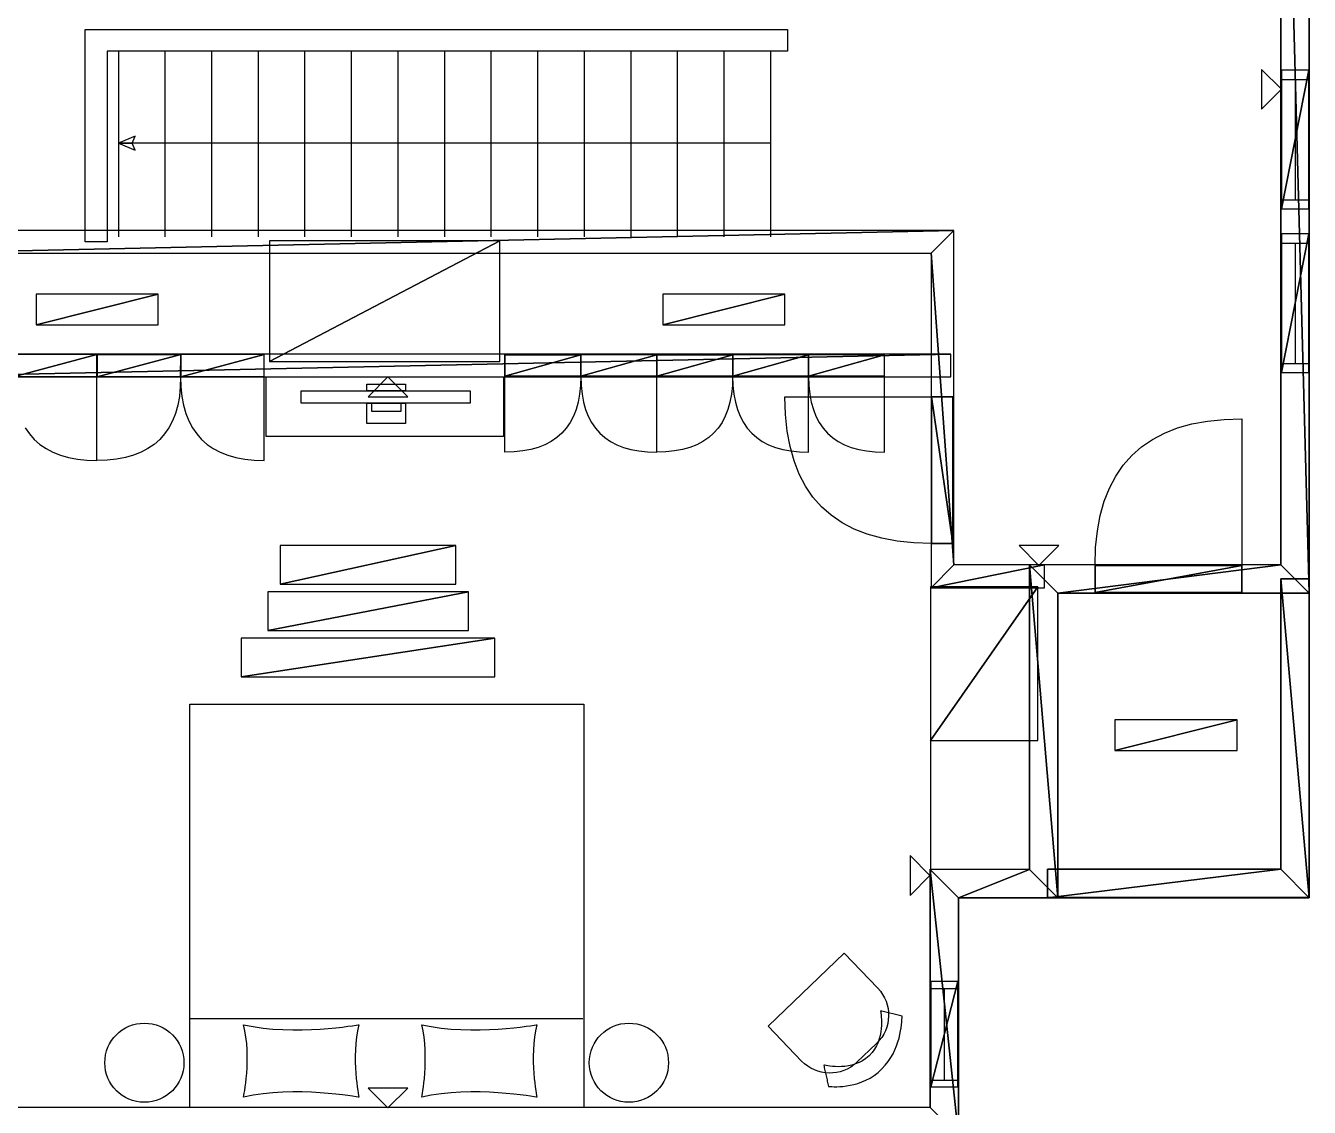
# Model space of a CAD drawing. Header units: millimetres. Extents: x 245 to 2830, y 44 to 1976.
# Drawn here: x 1936 to 2629, y 559 to 1143 of the extents above; entities that cross this region are included whole.
import ezdxf

# ---------------------------------------------------------------- set-up
doc = ezdxf.new("R2010")
doc.units = ezdxf.units.MM
doc.layers.add('FloorPlan-page-1', color=7, linetype='Continuous')

msp = doc.modelspace()

# ---------------------------------------------------------------- linework, layer by layer
at = {"layer": 'FloorPlan-page-1', "color": 7, "true_color": 0x000000}
for p, q in [((2628.55, 1420.24), (2628.55, 836.57)), ((2613.2, 851.89), (2613.2, 1404.92)), ((1968.19, 1026.12), (1968.19, 1140.79)), ((1968.19, 1140.79), (2347, 1140.79)), ((2347, 1140.79), (2347, 1129.03)), ((2347, 1129.03), (1979.93, 1129.03)), ((1979.93, 1129.03), (1979.93, 1026.12)), ((1986.01, 1129.03), (1986.01, 1028.76)), ((2011.14, 1129.03), (2011.14, 1028.76)), ((2036.26, 1129.03), (2036.26, 1028.76)), ((2061.39, 1129.03), (2061.39, 1028.76)), ((2086.52, 1129.03), (2086.52, 1028.76)), ((2111.65, 1129.03), (2111.65, 1028.76)), ((2136.77, 1129.03), (2136.77, 1028.76)), ((2161.9, 1129.03), (2161.9, 1028.76)), ((2187.03, 1129.03), (2187.03, 1028.76)), ((2212.16, 1129.03), (2212.16, 1028.76)), ((2237.28, 1129.03), (2237.28, 1028.76)), ((2262.41, 1129.03), (2262.41, 1028.76)), ((2287.54, 1129.03), (2287.54, 1028.76)), ((2312.67, 1129.03), (2312.67, 1028.76)), ((2337.8, 1129.03), (2337.8, 1028.76)), ((2628.2, 1118.82), (2613.51, 1118.82)), ((2613.51, 1118.82), (2613.51, 1043.97)), ((2628.2, 1118.82), (2613.51, 1118.82)), ((2613.51, 1118.82), (2613.51, 1043.97)), ((2628.2, 1043.97), (2628.2, 1118.82)), ((2628.2, 1043.97), (2628.2, 1118.82)), ((2613.51, 1113.84), (2628.24, 1113.84)), ((2620.85, 1113.84), (2620.85, 1048.79)), ((2613.51, 1048.79), (2628.24, 1048.79)), ((2613.51, 1043.97), (2628.2, 1043.97)), ((2613.51, 1043.97), (2628.2, 1043.97)), ((1979.93, 1026.12), (1968.19, 1026.12)), ((1979.93, 1026.12), (1979.93, 1026.12)), ((2628.2, 1030.42), (2613.51, 1030.42)), ((2613.51, 1030.42), (2613.51, 955.59)), ((2628.2, 1030.42), (2613.51, 1030.42)), ((2613.51, 1030.42), (2613.51, 955.59)), ((2613.51, 1025.43), (2628.24, 1025.43)), ((2620.85, 1025.43), (2620.85, 960.39)), ((2628.2, 955.59), (2628.2, 1030.42)), ((2628.2, 955.59), (2628.2, 1030.42)), ((1974.48, 965.24), (1929.35, 965.24)), ((1974.48, 953.3), (1974.48, 965.24)), ((1974.48, 965.24), (1974.48, 965.24)), ((1974.48, 965.24), (2019.61, 965.24)), ((1974.48, 953.3), (1974.48, 965.24)), ((1974.48, 965.24), (1974.48, 965.24)), ((2019.61, 965.24), (2019.61, 953.3)), ((2064.74, 965.24), (2019.61, 965.24)), ((2019.61, 965.24), (2019.61, 953.3)), ((2064.74, 953.3), (2064.74, 965.24)), ((2064.74, 965.24), (2064.74, 965.24)), ((2194.59, 965.21), (2235.54, 965.21)), ((2194.59, 953.56), (2194.59, 965.21)), ((2194.59, 965.21), (2194.59, 965.21)), ((2235.54, 965.21), (2235.54, 953.56)), ((2276.49, 965.21), (2235.54, 965.21)), ((2235.54, 965.21), (2235.54, 953.56)), ((2276.49, 965.21), (2317.43, 965.21)), ((2276.49, 953.56), (2276.49, 965.21)), ((2276.49, 965.21), (2276.49, 965.21)), ((2276.49, 953.56), (2276.49, 965.21)), ((2276.49, 965.21), (2276.49, 965.21)), ((2317.43, 965.21), (2317.43, 953.56)), ((2358.38, 965.21), (2317.43, 965.21)), ((2317.43, 965.21), (2317.43, 953.56)), ((2358.38, 953.56), (2358.38, 965.21)), ((2358.38, 965.21), (2358.38, 965.21)), ((2399.32, 965.21), (2358.38, 965.21)), ((2358.38, 965.21), (2358.38, 953.56)), ((2399.32, 953.56), (2399.32, 965.21)), ((2399.32, 965.21), (2399.32, 965.21)), ((2613.51, 960.39), (2628.24, 960.39)), ((1929.35, 953.3), (1974.48, 953.3)), ((1974.48, 953.3), (1929.35, 953.3)), ((1974.48, 908.18), (1974.48, 953.3)), ((2019.61, 953.3), (1974.48, 953.3)), ((1974.48, 908.18), (1974.48, 953.3)), ((1974.48, 953.3), (2019.61, 953.3)), ((2019.61, 953.3), (2019.43, 947.84)), ((2019.61, 953.3), (2019.61, 953.3)), ((2019.61, 953.3), (2064.74, 953.3)), ((2019.61, 953.3), (2019.79, 947.84)), ((2064.74, 953.3), (2019.61, 953.3)), ((2019.61, 953.3), (2019.61, 953.3)), ((2064.74, 908.18), (2064.74, 953.3)), ((2065.7, 921.02), (2065.7, 953.25)), ((2065.7, 953.25), (2193.81, 953.25)), ((2120.11, 945.72), (2120.11, 949.32)), ((2120.11, 949.32), (2140.92, 949.32)), ((2140.92, 949.32), (2140.92, 945.72)), ((2193.81, 953.25), (2193.81, 921.02)), ((2194.56, 912.64), (2194.59, 953.56)), ((2235.54, 953.56), (2194.59, 953.56)), ((2194.59, 953.56), (2235.54, 953.56)), ((2235.54, 953.56), (2235.36, 948.6)), ((2235.54, 953.56), (2235.54, 953.56)), ((2235.54, 953.56), (2276.49, 953.56)), ((2235.54, 953.56), (2235.68, 948.6)), ((2276.49, 953.56), (2235.54, 953.56)), ((2235.54, 953.56), (2235.54, 953.56)), ((2317.43, 953.56), (2276.49, 953.56)), ((2276.49, 912.64), (2276.49, 953.56)), ((2276.49, 953.56), (2317.43, 953.56)), ((2276.49, 912.64), (2276.49, 953.56)), ((2317.43, 953.56), (2317.29, 948.6)), ((2317.43, 953.56), (2317.43, 953.56)), ((2317.43, 953.56), (2358.38, 953.56)), ((2317.43, 953.56), (2317.61, 948.6)), ((2358.38, 953.56), (2317.43, 953.56)), ((2317.43, 953.56), (2317.43, 953.56)), ((2358.38, 912.64), (2358.38, 953.56)), ((2358.38, 953.56), (2399.32, 953.56)), ((2358.38, 953.56), (2358.56, 948.6)), ((2399.32, 953.56), (2358.38, 953.56)), ((2358.38, 953.56), (2358.38, 953.56)), ((2399.32, 912.64), (2399.32, 953.56)), ((2613.51, 955.59), (2628.2, 955.59)), ((2613.51, 955.59), (2628.2, 955.59)), ((2018.92, 942.72), (2018.04, 937.95)), ((2019.43, 947.84), (2018.92, 942.72)), ((2019.79, 947.84), (2020.34, 942.72)), ((2020.34, 942.72), (2021.21, 937.95)), ((2084.61, 939.05), (2084.61, 945.72)), ((2084.61, 945.72), (2175.88, 945.72)), ((2140.92, 945.72), (2120.11, 945.72)), ((2175.88, 945.72), (2175.88, 939.05)), ((2234.88, 943.96), (2234.08, 939.64)), ((2235.36, 948.6), (2234.88, 943.96)), ((2235.68, 948.6), (2236.16, 943.96)), ((2236.16, 943.96), (2236.96, 939.64)), ((2316.78, 943.96), (2315.98, 939.64)), ((2317.29, 948.6), (2316.78, 943.96)), ((2317.61, 948.6), (2318.09, 943.96)), ((2318.09, 943.96), (2318.89, 939.64)), ((2345.94, 932.92), (2345.61, 942.51)), ((2345.61, 942.51), (2424.74, 942.49)), ((2358.56, 948.6), (2359.03, 943.96)), ((2359.03, 943.96), (2359.83, 939.64)), ((2424.71, 863.36), (2424.74, 942.49)), ((2424.74, 942.49), (2424.71, 863.36)), ((2424.74, 942.49), (2436.16, 942.49)), ((2436.16, 942.49), (2436.16, 863.36)), ((2436.16, 942.49), (2436.16, 942.49)), ((2018.04, 937.95), (2016.81, 933.55)), ((2021.21, 937.95), (2022.44, 933.55)), ((2175.88, 939.05), (2084.61, 939.05)), ((2120.11, 928.06), (2120.11, 939.05)), ((2120.11, 939.05), (2140.92, 939.05)), ((2122.7, 934.54), (2122.7, 939.05)), ((2122.7, 939.05), (2138.41, 939.05)), ((2138.41, 939.05), (2138.41, 934.54)), ((2140.92, 939.05), (2140.92, 928.06)), ((2232.96, 935.66), (2231.54, 931.97)), ((2234.08, 939.64), (2232.96, 935.66)), ((2236.96, 939.64), (2238.08, 935.66)), ((2238.08, 935.66), (2239.54, 931.97)), ((2314.89, 935.66), (2313.43, 931.97)), ((2315.98, 939.64), (2314.89, 935.66)), ((2318.89, 939.64), (2320.01, 935.66)), ((2320.01, 935.66), (2321.43, 931.97)), ((2359.83, 939.64), (2360.96, 935.66)), ((2360.96, 935.66), (2362.38, 931.97)), ((2015.21, 929.49), (2013.28, 925.8)), ((2016.81, 933.55), (2015.21, 929.49)), ((2022.44, 933.55), (2024.04, 929.49)), ((2024.04, 929.49), (2025.97, 925.8)), ((2140.92, 928.06), (2120.11, 928.06)), ((2138.41, 934.54), (2122.7, 934.54)), ((2229.76, 928.62), (2227.68, 925.59)), ((2231.54, 931.97), (2229.76, 928.62)), ((2239.54, 931.97), (2241.28, 928.62)), ((2241.28, 928.62), (2243.36, 925.59)), ((2311.69, 928.62), (2309.58, 925.59)), ((2313.43, 931.97), (2311.69, 928.62)), ((2321.43, 931.97), (2323.21, 928.62)), ((2323.21, 928.62), (2325.29, 925.59)), ((2346.85, 923.95), (2345.94, 932.92)), ((2362.38, 931.97), (2364.16, 928.62)), ((2364.16, 928.62), (2366.23, 925.59)), ((2565.22, 927.85), (2573.54, 929.38)), ((2573.54, 929.38), (2582.53, 930.31)), ((2582.53, 930.31), (2592.09, 930.62)), ((2592.09, 930.62), (2592.09, 851.5)), ((1935.72, 925.8), (1938.01, 922.45)), ((1938.01, 922.45), (1940.66, 919.44)), ((2010.99, 922.45), (2008.34, 919.44)), ((2013.28, 925.8), (2010.99, 922.45)), ((2025.97, 925.8), (2028.26, 922.45)), ((2028.26, 922.45), (2030.92, 919.44)), ((2225.28, 922.87), (2222.56, 920.47)), ((2227.68, 925.59), (2225.28, 922.87)), ((2243.36, 925.59), (2245.76, 922.87)), ((2245.76, 922.87), (2248.48, 920.47)), ((2307.18, 922.87), (2304.49, 920.47)), ((2309.58, 925.59), (2307.18, 922.87)), ((2325.29, 925.59), (2327.69, 922.87)), ((2327.69, 922.87), (2330.41, 920.47)), ((2348.38, 915.62), (2346.85, 923.95)), ((2366.23, 925.59), (2368.63, 922.87)), ((2368.63, 922.87), (2371.36, 920.47)), ((2543.87, 919.5), (2550.38, 922.9)), ((2550.38, 922.9), (2557.47, 925.69)), ((2557.47, 925.69), (2565.22, 927.85)), ((1940.66, 919.44), (1943.64, 916.81)), ((1943.64, 916.81), (1946.99, 914.51)), ((1946.99, 914.51), (1950.7, 912.59)), ((2001.97, 914.51), (1998.3, 912.59)), ((2005.32, 916.81), (2001.97, 914.51)), ((2008.34, 919.44), (2005.32, 916.81)), ((2030.92, 919.44), (2033.9, 916.81)), ((2033.9, 916.81), (2037.24, 914.51)), ((2037.24, 914.51), (2040.95, 912.59)), ((2193.81, 921.02), (2065.7, 921.02)), ((2212.48, 915.17), (2208.48, 914.06)), ((2216.16, 916.62), (2212.48, 915.17)), ((2219.54, 918.39), (2216.16, 916.62)), ((2222.56, 920.47), (2219.54, 918.39)), ((2248.48, 920.47), (2251.54, 918.39)), ((2251.54, 918.39), (2254.88, 916.62)), ((2254.88, 916.62), (2258.56, 915.17)), ((2258.56, 915.17), (2262.56, 914.06)), ((2294.41, 915.17), (2290.41, 914.06)), ((2298.09, 916.62), (2294.41, 915.17)), ((2301.43, 918.39), (2298.09, 916.62)), ((2304.49, 920.47), (2301.43, 918.39)), ((2330.41, 920.47), (2333.43, 918.39)), ((2333.43, 918.39), (2336.81, 916.62)), ((2336.81, 916.62), (2340.49, 915.17)), ((2340.49, 915.17), (2344.49, 914.06)), ((2350.56, 907.89), (2348.38, 915.62)), ((2371.36, 920.47), (2374.38, 918.39)), ((2374.38, 918.39), (2377.76, 916.62)), ((2377.76, 916.62), (2381.43, 915.17)), ((2381.43, 915.17), (2385.43, 914.06)), ((2532.74, 910.85), (2538.02, 915.49)), ((2538.02, 915.49), (2543.87, 919.5)), ((1950.7, 912.59), (1954.77, 911.01)), ((1954.77, 911.01), (1959.17, 909.77)), ((1959.17, 909.77), (1963.93, 908.9)), ((1963.93, 908.9), (1969.03, 908.37)), ((1969.03, 908.37), (1974.48, 908.18)), ((1979.93, 908.37), (1974.48, 908.18)), ((1985.06, 908.9), (1979.93, 908.37)), ((1989.83, 909.77), (1985.06, 908.9)), ((1994.23, 911.01), (1989.83, 909.77)), ((1998.3, 912.59), (1994.23, 911.01)), ((2040.95, 912.59), (2045.03, 911.01)), ((2045.03, 911.01), (2049.43, 909.77)), ((2049.43, 909.77), (2054.19, 908.9)), ((2054.19, 908.9), (2059.28, 908.37)), ((2059.28, 908.37), (2064.74, 908.18)), ((2199.54, 912.8), (2194.56, 912.64)), ((2204.16, 913.27), (2199.54, 912.8)), ((2208.48, 914.06), (2204.16, 913.27)), ((2262.56, 914.06), (2266.89, 913.27)), ((2266.89, 913.27), (2271.54, 912.8)), ((2271.54, 912.8), (2276.49, 912.64)), ((2281.43, 912.8), (2276.49, 912.64)), ((2286.09, 913.27), (2281.43, 912.8)), ((2290.41, 914.06), (2286.09, 913.27)), ((2344.49, 914.06), (2348.78, 913.27)), ((2348.78, 913.27), (2353.43, 912.8)), ((2353.32, 900.78), (2350.56, 907.89)), ((2353.43, 912.8), (2358.38, 912.64)), ((2385.43, 914.06), (2389.72, 913.27)), ((2389.72, 913.27), (2394.38, 912.8)), ((2394.38, 912.8), (2399.32, 912.64)), ((2528.13, 905.6), (2532.74, 910.85)), ((2356.74, 894.29), (2353.32, 900.78)), ((2524.09, 899.72), (2528.13, 905.6)), ((2360.74, 888.41), (2356.74, 894.29)), ((2520.71, 893.23), (2524.09, 899.72)), ((2365.4, 883.16), (2360.74, 888.41)), ((2517.91, 886.14), (2520.71, 893.23)), ((2370.63, 878.52), (2365.4, 883.16)), ((2515.76, 878.42), (2517.91, 886.14)), ((2376.52, 874.51), (2370.63, 878.52)), ((2383, 871.11), (2376.52, 874.51)), ((2514.2, 870.06), (2515.76, 878.42)), ((2390.09, 868.32), (2383, 871.11)), ((2397.83, 866.16), (2390.09, 868.32)), ((2406.16, 864.6), (2397.83, 866.16)), ((2513.25, 861.09), (2514.2, 870.06)), ((2415.14, 863.68), (2406.16, 864.6)), ((2424.71, 863.36), (2415.14, 863.68)), ((2436.16, 863.36), (2424.71, 863.36)), ((2424.71, 863.36), (2424.71, 863.36)), ((2512.96, 851.52), (2513.25, 861.09)), ((2477.6, 687.47), (2477.6, 851.89)), ((2477.6, 851.89), (2613.2, 851.89)), ((2512.96, 836.92), (2512.96, 851.52)), ((2512.96, 851.52), (2592.09, 851.5)), ((2592.09, 851.5), (2512.96, 851.52)), ((2512.96, 851.52), (2512.96, 851.52)), ((2592.09, 851.5), (2592.05, 836.89)), ((2613.2, 687.49), (2613.2, 844.22)), ((2613.2, 844.22), (2628.55, 844.22)), ((2628.55, 844.22), (2628.55, 672.16)), ((2628.55, 836.57), (2492.91, 836.57)), ((2492.91, 836.57), (2492.91, 672.14)), ((2592.05, 836.89), (2512.96, 836.92)), ((2592.05, 836.89), (2592.05, 836.89)), ((2024.55, 776.62), (2237.1, 776.62)), ((2024.55, 558.65), (2024.55, 776.62)), ((2237.1, 776.62), (2237.1, 558.65)), ((2424.34, 686.66), (2424.34, 765.57)), ((2423.95, 559.01), (2423.95, 687.47)), ((2423.95, 687.47), (2477.6, 687.47)), ((2487.31, 672.16), (2487.31, 687.49)), ((2487.31, 687.49), (2613.2, 687.49)), ((2492.91, 672.14), (2439.26, 672.14)), ((2439.26, 672.14), (2439.26, 543.69)), ((2628.55, 672.16), (2487.31, 672.16)), ((2628.55, 672.16), (2628.55, 672.16)), ((2336.52, 602.87), (2377.58, 642.18)), ((2377.58, 642.18), (2395.69, 623.3)), ((2395.69, 623.3), (2397.11, 621.66)), ((2438.96, 626.83), (2424.27, 626.83)), ((2424.27, 626.83), (2424.27, 570.01)), ((2438.96, 626.83), (2424.27, 626.83)), ((2424.27, 626.83), (2424.27, 570.01)), ((2438.96, 570.01), (2438.96, 626.83)), ((2438.96, 570.01), (2438.96, 626.83)), ((2397.11, 621.66), (2398.34, 619.92)), ((2398.34, 619.92), (2399.36, 618.1)), ((2399.36, 618.1), (2400.2, 616.21)), ((2424.27, 623.06), (2438.96, 623.06)), ((2431.62, 623.06), (2431.62, 573.68)), ((2408.81, 608.22), (2397.21, 611.06)), ((2397.21, 611.06), (2397.29, 610.56)), ((2397.29, 610.56), (2397.4, 609.83)), ((2397.4, 609.83), (2397.51, 608.85)), ((2400.2, 616.21), (2400.81, 614.26)), ((2400.81, 614.26), (2401.25, 612.28)), ((2401.25, 612.28), (2401.51, 610.27)), ((2401.51, 610.27), (2401.54, 608.24)), ((1989.86, 601.84), (1991.72, 602.73)), ((1991.72, 602.73), (1993.68, 603.45)), ((1993.68, 603.45), (1995.72, 603.97)), ((1995.72, 603.97), (1997.86, 604.29)), ((1997.86, 604.29), (2000.04, 604.42)), ((2000.04, 604.42), (2002.23, 604.29)), ((2002.23, 604.29), (2004.34, 603.97)), ((2004.34, 603.97), (2006.37, 603.45)), ((2006.37, 603.45), (2008.34, 602.73)), ((2008.34, 602.73), (2010.23, 601.84)), ((2236.63, 606.74), (2024.55, 606.74)), ((2054.3, 600.2), (2053.57, 603.58)), ((2053.57, 603.58), (2058.77, 602.55)), ((2058.77, 602.55), (2064.08, 601.78)), ((2106.85, 602.31), (2109.9, 602.71)), ((2109.9, 602.71), (2112.37, 603.05)), ((2112.37, 603.05), (2114.23, 603.34)), ((2114.23, 603.34), (2115.39, 603.52)), ((2115.79, 603.58), (2115.03, 600.2)), ((2115.39, 603.52), (2115.79, 603.58)), ((2115.79, 603.58), (2115.79, 603.58)), ((2150.37, 600.2), (2149.65, 603.58)), ((2149.65, 603.58), (2154.81, 602.55)), ((2154.81, 602.55), (2160.12, 601.78)), ((2202.88, 602.31), (2205.94, 602.71)), ((2205.94, 602.71), (2208.45, 603.05)), ((2208.45, 603.05), (2210.3, 603.34)), ((2210.3, 603.34), (2211.43, 603.52)), ((2211.83, 603.58), (2211.1, 600.2)), ((2211.43, 603.52), (2211.83, 603.58)), ((2211.83, 603.58), (2211.83, 603.58)), ((2251.28, 601.84), (2253.14, 602.73)), ((2253.14, 602.73), (2255.1, 603.45)), ((2255.1, 603.45), (2257.14, 603.97)), ((2257.14, 603.97), (2259.25, 604.29)), ((2259.25, 604.29), (2261.47, 604.42)), ((2261.47, 604.42), (2263.65, 604.29)), ((2263.65, 604.29), (2265.76, 603.97)), ((2265.76, 603.97), (2267.79, 603.45)), ((2267.79, 603.45), (2269.76, 602.73)), ((2269.76, 602.73), (2271.61, 601.84)), ((2354.63, 583.96), (2336.52, 602.87)), ((2397.51, 608.85), (2397.61, 607.69)), ((2397.61, 607.69), (2397.72, 606.35)), ((2397.72, 603.21), (2397.61, 601.47)), ((2397.72, 606.35), (2397.76, 604.84)), ((2397.76, 604.84), (2397.72, 603.21)), ((2401.07, 604.21), (2400.56, 602.26)), ((2401.4, 606.21), (2401.07, 604.21)), ((2401.54, 608.24), (2401.4, 606.21)), ((2408.31, 601.97), (2408.52, 603.58)), ((2408.52, 603.58), (2408.67, 605.05)), ((2408.67, 605.05), (2408.74, 606.32)), ((2408.74, 606.32), (2408.81, 607.37)), ((2408.81, 607.37), (2408.81, 608.22)), ((1982.33, 594.98), (1983.57, 596.64)), ((1983.57, 596.64), (1984.95, 598.15)), ((1984.95, 598.15), (1986.44, 599.54)), ((1986.44, 599.54), (1988.08, 600.76)), ((1988.08, 600.76), (1989.86, 601.84)), ((2010.23, 601.84), (2011.97, 600.76)), ((2011.97, 600.76), (2013.61, 599.54)), ((2013.61, 599.54), (2015.14, 598.15)), ((2015.14, 598.15), (2016.52, 596.64)), ((2016.52, 596.64), (2017.75, 594.98)), ((2054.85, 596.77), (2054.3, 600.2)), ((2055.25, 593.35), (2054.85, 596.77)), ((2064.08, 601.78), (2069.43, 601.26)), ((2069.43, 601.26), (2074.77, 600.94)), ((2074.77, 600.94), (2080.08, 600.81)), ((2080.08, 600.81), (2085.21, 600.81)), ((2085.21, 600.81), (2090.19, 600.97)), ((2090.19, 600.97), (2094.88, 601.23)), ((2094.88, 601.23), (2099.28, 601.55)), ((2099.28, 601.55), (2103.28, 601.92)), ((2103.28, 601.92), (2106.85, 602.31)), ((2114.48, 596.77), (2114.12, 593.35)), ((2115.03, 600.2), (2114.48, 596.77)), ((2150.92, 596.77), (2150.37, 600.2)), ((2151.32, 593.35), (2150.92, 596.77)), ((2160.12, 601.78), (2165.5, 601.26)), ((2165.5, 601.26), (2170.85, 600.94)), ((2170.85, 600.94), (2176.12, 600.81)), ((2176.12, 600.81), (2181.28, 600.81)), ((2181.28, 600.81), (2186.27, 600.97)), ((2186.27, 600.97), (2190.96, 601.23)), ((2190.96, 601.23), (2195.32, 601.55)), ((2195.32, 601.55), (2199.36, 601.92)), ((2199.36, 601.92), (2202.88, 602.31)), ((2210.56, 596.77), (2210.19, 593.35)), ((2211.1, 600.2), (2210.56, 596.77)), ((2243.76, 594.98), (2244.96, 596.64)), ((2244.96, 596.64), (2246.34, 598.15)), ((2246.34, 598.15), (2247.87, 599.54)), ((2247.87, 599.54), (2249.5, 600.76)), ((2249.5, 600.76), (2251.28, 601.84)), ((2271.61, 601.84), (2273.39, 600.76)), ((2273.39, 600.76), (2275.03, 599.54)), ((2275.03, 599.54), (2276.56, 598.15)), ((2276.56, 598.15), (2277.94, 596.64)), ((2277.94, 596.64), (2279.14, 594.98)), ((2396.52, 595.9), (2395.87, 594.01)), ((2397.03, 597.8), (2396.52, 595.9)), ((2397.83, 596.72), (2396.52, 595.03)), ((2397.4, 599.67), (2397.03, 597.8)), ((2397.61, 601.47), (2397.4, 599.67)), ((2398.92, 598.49), (2397.83, 596.72)), ((2399.83, 600.33), (2398.92, 598.49)), ((2400.56, 602.26), (2399.83, 600.33)), ((2406.56, 594.32), (2407.18, 596.38)), ((2407.18, 596.38), (2407.65, 598.33)), ((2407.65, 598.33), (2408.01, 600.23)), ((2408.01, 600.23), (2408.31, 601.97)), ((1979.1, 587.36), (1979.64, 589.39)), ((1979.64, 589.39), (1980.37, 591.37)), ((1980.37, 591.37), (1981.24, 593.24)), ((1981.24, 593.24), (1982.33, 594.98)), ((2017.75, 594.98), (2018.81, 593.24)), ((2018.81, 593.24), (2019.72, 591.37)), ((2019.72, 591.37), (2020.44, 589.39)), ((2020.44, 589.39), (2020.95, 587.36)), ((2055.46, 589.95), (2055.25, 593.35)), ((2055.57, 586.6), (2055.46, 589.95)), ((2113.9, 589.95), (2113.79, 586.6)), ((2114.12, 593.35), (2113.9, 589.95)), ((2151.54, 589.95), (2151.32, 593.35)), ((2151.61, 586.6), (2151.54, 589.95)), ((2209.94, 589.95), (2209.87, 586.6)), ((2210.19, 593.35), (2209.94, 589.95)), ((2240.52, 587.36), (2241.07, 589.39)), ((2241.07, 589.39), (2241.76, 591.37)), ((2241.76, 591.37), (2242.67, 593.24)), ((2242.67, 593.24), (2243.76, 594.98)), ((2279.14, 594.98), (2280.23, 593.24)), ((2280.23, 593.24), (2281.14, 591.37)), ((2281.14, 591.37), (2281.83, 589.39)), ((2281.83, 589.39), (2282.38, 587.36)), ((2395.07, 593.45), (2384.49, 583.33)), ((2393.94, 590.31), (2392.63, 588.55)), ((2395, 592.13), (2393.94, 590.31)), ((2395.87, 594.01), (2395, 592.13)), ((2396.52, 595.03), (2395.07, 593.45)), ((2403.94, 587.94), (2404.96, 590.08)), ((2404.96, 590.08), (2405.83, 592.21)), ((2405.83, 592.21), (2406.56, 594.32)), ((1978.7, 583.06), (1978.81, 585.23)), ((1978.81, 580.88), (1978.7, 583.06)), ((1978.81, 585.23), (1979.1, 587.36)), ((2020.95, 587.36), (2021.28, 585.23)), ((2021.28, 585.23), (2021.39, 583.06)), ((2021.39, 583.06), (2021.28, 580.88)), ((2021.39, 583.06), (2021.39, 583.06)), ((2055.43, 580.27), (2055.54, 583.38)), ((2055.54, 583.38), (2055.57, 586.6)), ((2113.79, 586.6), (2113.83, 583.38)), ((2113.83, 583.38), (2113.9, 580.27)), ((2151.5, 580.27), (2151.61, 583.38)), ((2151.61, 583.38), (2151.61, 586.6)), ((2209.87, 586.6), (2209.87, 583.38)), ((2209.87, 583.38), (2209.98, 580.27)), ((2240.08, 583.06), (2240.19, 585.23)), ((2240.19, 580.88), (2240.08, 583.06)), ((2240.19, 585.23), (2240.52, 587.36)), ((2282.38, 587.36), (2282.7, 585.23)), ((2282.7, 585.23), (2282.81, 583.06)), ((2282.81, 583.06), (2282.7, 580.88)), ((2282.81, 583.06), (2282.81, 583.06)), ((2356.23, 582.48), (2354.63, 583.96)), ((2354.63, 583.96), (2354.63, 583.96)), ((2357.9, 581.19), (2356.23, 582.48)), ((2366.56, 581.8), (2366.74, 581.06)), ((2367.07, 581.69), (2366.56, 581.8)), ((2366.56, 581.8), (2366.56, 581.8)), ((2381.8, 581.8), (2379.87, 581.38)), ((2382.85, 581.9), (2381.11, 580.69)), ((2383.72, 582.38), (2381.8, 581.8)), ((2384.49, 583.33), (2382.85, 581.9)), ((2385.65, 583.17), (2383.72, 582.38)), ((2387.51, 584.17), (2385.65, 583.17)), ((2389.36, 585.38), (2387.51, 584.17)), ((2391.07, 586.86), (2389.36, 585.38)), ((2392.63, 588.55), (2391.07, 586.86)), ((2399.72, 581.69), (2401.32, 583.72)), ((2401.32, 583.72), (2402.71, 585.81)), ((2402.71, 585.81), (2403.94, 587.94)), ((1979.1, 578.74), (1978.81, 580.88)), ((1979.64, 576.71), (1979.1, 578.74)), ((1980.37, 574.73), (1979.64, 576.71)), ((2020.44, 576.71), (2019.72, 574.73)), ((2020.95, 578.74), (2020.44, 576.71)), ((2021.28, 580.88), (2020.95, 578.74)), ((2055.03, 574.63), (2055.25, 577.34)), ((2055.25, 577.34), (2055.43, 580.27)), ((2113.9, 580.27), (2114.08, 577.34)), ((2114.08, 577.34), (2114.34, 574.63)), ((2151.1, 574.63), (2151.32, 577.34)), ((2151.32, 577.34), (2151.5, 580.27)), ((2209.98, 580.27), (2210.16, 577.34)), ((2210.16, 577.34), (2210.41, 574.63)), ((2240.52, 578.74), (2240.19, 580.88)), ((2241.07, 576.71), (2240.52, 578.74)), ((2241.76, 574.73), (2241.07, 576.71)), ((2281.83, 576.71), (2281.14, 574.73)), ((2282.38, 578.74), (2281.83, 576.71)), ((2282.7, 580.88), (2282.38, 578.74)), ((2359.69, 580.08), (2357.9, 581.19)), ((2361.5, 579.19), (2359.69, 580.08)), ((2363.43, 578.45), (2361.5, 579.19)), ((2365.4, 577.92), (2363.43, 578.45)), ((2367.4, 577.61), (2365.4, 577.92)), ((2366.74, 581.06), (2366.89, 580.35)), ((2366.89, 580.35), (2367.03, 579.61)), ((2367.03, 579.61), (2367.21, 578.9)), ((2367.8, 581.56), (2367.07, 581.69)), ((2367.21, 578.9), (2367.36, 578.16)), ((2367.36, 578.16), (2367.54, 577.45)), ((2369.43, 577.47), (2367.4, 577.61)), ((2367.54, 577.45), (2367.69, 576.71)), ((2367.69, 576.71), (2367.87, 576)), ((2368.74, 581.4), (2367.8, 581.56)), ((2367.87, 576), (2368.01, 575.26)), ((2368.01, 575.26), (2368.2, 574.55)), ((2369.91, 581.24), (2368.74, 581.4)), ((2371.43, 577.53), (2369.43, 577.47)), ((2371.29, 581.09), (2369.91, 581.24)), ((2372.78, 580.98), (2371.29, 581.09)), ((2373.47, 577.76), (2371.43, 577.53)), ((2374.41, 580.93), (2372.78, 580.98)), ((2375.43, 578.21), (2373.47, 577.76)), ((2376.16, 580.98), (2374.41, 580.93)), ((2377.4, 578.85), (2375.43, 578.21)), ((2377.98, 581.11), (2376.16, 580.98)), ((2379.29, 579.66), (2377.4, 578.85)), ((2379.87, 581.38), (2377.98, 581.11)), ((2381.11, 580.69), (2379.29, 579.66)), ((2389.36, 573.65), (2391.54, 574.81)), ((2391.54, 574.81), (2393.72, 576.21)), ((2393.72, 576.21), (2395.87, 577.82)), ((2395.87, 577.82), (2397.94, 579.72)), ((2397.94, 579.72), (2399.72, 581.69)), ((1981.24, 572.89), (1980.37, 574.73)), ((1982.33, 571.12), (1981.24, 572.89)), ((1983.57, 569.46), (1982.33, 571.12)), ((1984.95, 567.96), (1983.57, 569.46)), ((1986.44, 566.59), (1984.95, 567.96)), ((2015.14, 567.96), (2013.61, 566.59)), ((2016.52, 569.46), (2015.14, 567.96)), ((2017.75, 571.12), (2016.52, 569.46)), ((2018.81, 572.89), (2017.75, 571.12)), ((2019.72, 574.73), (2018.81, 572.89)), ((2053.97, 566.56), (2054.19, 568.09)), ((2054.19, 568.09), (2054.48, 569.96)), ((2054.48, 569.96), (2054.77, 572.15)), ((2054.77, 572.15), (2055.03, 574.63)), ((2114.34, 574.63), (2114.59, 572.15)), ((2114.59, 572.15), (2114.88, 569.96)), ((2114.88, 569.96), (2115.14, 568.09)), ((2115.14, 568.09), (2115.39, 566.56)), ((2150.01, 566.56), (2150.26, 568.09)), ((2150.26, 568.09), (2150.56, 569.96)), ((2150.56, 569.96), (2150.81, 572.15)), ((2150.81, 572.15), (2151.1, 574.63)), ((2210.41, 574.63), (2210.67, 572.15)), ((2210.67, 572.15), (2210.96, 569.96)), ((2210.96, 569.96), (2211.21, 568.09)), ((2211.21, 568.09), (2211.47, 566.56)), ((2242.67, 572.89), (2241.76, 574.73)), ((2243.76, 571.12), (2242.67, 572.89)), ((2244.96, 569.46), (2243.76, 571.12)), ((2246.34, 567.96), (2244.96, 569.46)), ((2247.87, 566.59), (2246.34, 567.96)), ((2276.56, 567.96), (2275.03, 566.59)), ((2277.94, 569.46), (2276.56, 567.96)), ((2279.14, 571.12), (2277.94, 569.46)), ((2280.23, 572.89), (2279.14, 571.12)), ((2281.14, 574.73), (2280.23, 572.89)), ((2368.2, 574.55), (2368.34, 573.81)), ((2368.34, 573.81), (2368.49, 573.1)), ((2368.49, 573.1), (2368.67, 572.36)), ((2368.67, 572.36), (2368.81, 571.65)), ((2368.81, 571.65), (2369, 570.91)), ((2369, 570.91), (2369.14, 570.2)), ((2369.14, 570.2), (2369.94, 570.17)), ((2369.94, 570.17), (2370.96, 570.14)), ((2370.96, 570.14), (2372.2, 570.12)), ((2372.2, 570.12), (2373.65, 570.12)), ((2373.65, 570.12), (2375.21, 570.2)), ((2375.21, 570.2), (2376.96, 570.3)), ((2376.96, 570.3), (2378.85, 570.54)), ((2378.85, 570.54), (2380.81, 570.86)), ((2380.81, 570.86), (2382.89, 571.3)), ((2382.89, 571.3), (2385, 571.91)), ((2385, 571.91), (2387.18, 572.68)), ((2387.18, 572.68), (2389.36, 573.65)), ((2424.27, 573.68), (2438.96, 573.68)), ((2424.27, 570.01), (2438.96, 570.01)), ((2424.27, 570.01), (2438.96, 570.01)), ((1988.08, 565.35), (1986.44, 566.59)), ((1989.86, 564.27), (1988.08, 565.35)), ((1991.72, 563.37), (1989.86, 564.27)), ((1993.68, 562.66), (1991.72, 563.37)), ((1995.72, 562.13), (1993.68, 562.66)), ((1997.86, 561.81), (1995.72, 562.13)), ((2000.04, 561.71), (1997.86, 561.81)), ((2002.23, 561.81), (2000.04, 561.71)), ((2004.34, 562.13), (2002.23, 561.81)), ((2006.37, 562.66), (2004.34, 562.13)), ((2008.34, 563.37), (2006.37, 562.66)), ((2010.23, 564.27), (2008.34, 563.37)), ((2011.97, 565.35), (2010.23, 564.27)), ((2013.61, 566.59), (2011.97, 565.35)), ((2058.77, 565.53), (2053.57, 564.5)), ((2053.57, 564.5), (2053.61, 564.74)), ((2053.61, 564.74), (2053.75, 565.45)), ((2053.75, 565.45), (2053.97, 566.56)), ((2064.08, 566.3), (2058.77, 565.53)), ((2069.43, 566.82), (2064.08, 566.3)), ((2074.77, 567.14), (2069.43, 566.82)), ((2080.08, 567.27), (2074.77, 567.14)), ((2085.21, 567.27), (2080.08, 567.27)), ((2090.19, 567.11), (2085.21, 567.27)), ((2094.88, 566.85), (2090.19, 567.11)), ((2099.28, 566.53), (2094.88, 566.85)), ((2103.28, 566.16), (2099.28, 566.53)), ((2106.85, 565.77), (2103.28, 566.16)), ((2109.9, 565.37), (2106.85, 565.77)), ((2112.37, 565.03), (2109.9, 565.37)), ((2114.23, 564.74), (2112.37, 565.03)), ((2115.39, 564.56), (2114.23, 564.74)), ((2115.39, 566.56), (2115.61, 565.45)), ((2115.79, 564.5), (2115.39, 564.56)), ((2115.61, 565.45), (2115.72, 564.74)), ((2115.72, 564.74), (2115.79, 564.5)), ((2154.81, 565.53), (2149.65, 564.5)), ((2149.65, 564.5), (2149.68, 564.74)), ((2149.68, 564.74), (2149.83, 565.45)), ((2149.83, 565.45), (2150.01, 566.56)), ((2160.12, 566.3), (2154.81, 565.53)), ((2165.5, 566.82), (2160.12, 566.3)), ((2170.85, 567.14), (2165.5, 566.82)), ((2176.12, 567.27), (2170.85, 567.14)), ((2181.28, 567.27), (2176.12, 567.27)), ((2186.27, 567.11), (2181.28, 567.27)), ((2190.96, 566.85), (2186.27, 567.11)), ((2195.32, 566.53), (2190.96, 566.85)), ((2199.36, 566.16), (2195.32, 566.53)), ((2202.88, 565.77), (2199.36, 566.16)), ((2205.94, 565.37), (2202.88, 565.77)), ((2208.45, 565.03), (2205.94, 565.37)), ((2210.3, 564.74), (2208.45, 565.03)), ((2211.43, 564.56), (2210.3, 564.74)), ((2211.83, 564.5), (2211.43, 564.56)), ((2211.47, 566.56), (2211.65, 565.45)), ((2211.65, 565.45), (2211.79, 564.74)), ((2211.79, 564.74), (2211.83, 564.5)), ((2249.5, 565.35), (2247.87, 566.59)), ((2251.28, 564.27), (2249.5, 565.35)), ((2253.14, 563.37), (2251.28, 564.27)), ((2255.1, 562.66), (2253.14, 563.37)), ((2257.14, 562.13), (2255.1, 562.66)), ((2259.25, 561.81), (2257.14, 562.13)), ((2261.47, 561.71), (2259.25, 561.81)), ((2263.65, 561.81), (2261.47, 561.71)), ((2265.76, 562.13), (2263.65, 561.81)), ((2267.79, 562.66), (2265.76, 562.13)), ((2269.76, 563.37), (2267.79, 562.66)), ((2271.61, 564.27), (2269.76, 563.37)), ((2273.39, 565.35), (2271.61, 564.27)), ((2275.03, 566.59), (2273.39, 565.35)), ((1759.03, 559.01), (2423.95, 559.01))]:
    msp.add_line(p, q, dxfattribs=at)
at = {"layer": 'FloorPlan-page-1', "color": 7, "true_color": 0xaaaaaa}
msp.add_line((1992.22, 1079.52), (2337.89, 1079.52), dxfattribs=at)
at = {"layer": 'FloorPlan-page-1', "color": 7, "true_color": 0x000000}
for points in [[(2613.19, 1404.86, -0.05), (2628.54, 836.51, -0.05), (2628.54, 1420.19, -0.05)], [(2613.19, 1404.86, -0.05), (2613.19, 851.84, -0.05), (2628.54, 836.51, -0.05)], [(2613.51, 1108.48, -0.05), (2602.78, 1119.22, -0.05), (2602.78, 1097.72, -0.05)], [(2436.71, 1032.25, -0.05), (1873.27, 1032.25, -0.05), (1873.27, 1019.99, -0.05)], [(2436.71, 1032.25, -0.05), (1873.27, 1019.99, -0.05), (2424.45, 1019.99, -0.05)], [(2436.71, 851.73, -0.05), (2436.71, 1032.25, -0.05), (2424.45, 1019.99, -0.05)], [(2067.62, 961.47, -0.05), (2191.83, 961.47, -0.05), (2191.83, 1026.66, -0.05)], [(2191.83, 1026.66, -0.05), (2067.62, 1026.66, -0.05), (2067.62, 961.47, -0.05)], [(2424.45, 1019.99, -0.05), (2424.45, 839.47, -0.05), (2436.71, 851.73, -0.05)], [(1868.14, 953.19, -0.05), (2435.17, 953.19, -0.05), (2435.17, 965.48, -0.05)], [(1868.14, 953.19, -0.05), (2435.17, 965.48, -0.05), (1880.41, 965.48, -0.05)], [(2131.48, 953.28, -0.05), (2120.71, 942.54, -0.05), (2142.21, 942.54, -0.05)], [(2482.67, 851.51, -0.05), (2493.44, 862.27, -0.05), (2471.94, 862.27, -0.05)], [(2477.62, 851.84, -0.05), (2477.62, 687.42, -0.05), (2492.92, 672.09, -0.05)], [(2477.62, 851.84, -0.05), (2492.92, 672.09, -0.05), (2492.92, 836.51, -0.05)], [(2613.19, 851.84, -0.05), (2477.62, 851.84, -0.05), (2492.92, 836.51, -0.05)], [(2613.19, 851.84, -0.05), (2492.92, 836.51, -0.05), (2628.54, 836.51, -0.05)], [(2424.45, 839.47, -0.05), (2485.7, 839.47, -0.05), (2485.7, 851.73, -0.05)], [(2424.45, 839.47, -0.05), (2485.7, 851.73, -0.05), (2436.71, 851.73, -0.05)], [(2424.13, 756.93, -0.05), (2482, 756.93, -0.05), (2482, 839.99, -0.05)], [(2482, 839.99, -0.05), (2424.13, 839.99, -0.05), (2424.13, 756.93, -0.05)], [(2628.54, 672.12, -0.05), (2628.54, 844.17, -0.05), (2613.19, 844.17, -0.05)], [(2628.54, 672.12, -0.05), (2613.19, 844.17, -0.05), (2613.19, 687.45, -0.05)], [(2423.89, 684.13, -0.05), (2413.16, 694.86, -0.05), (2413.16, 673.36, -0.05)], [(2423.93, 687.42, -0.05), (2423.93, 558.95, -0.05), (2439.24, 543.62, -0.05)], [(2423.93, 687.42, -0.05), (2439.24, 543.62, -0.05), (2439.24, 672.09, -0.05)], [(2477.62, 687.42, -0.05), (2423.93, 687.42, -0.05), (2439.24, 672.09, -0.05)], [(2477.62, 687.42, -0.05), (2439.24, 672.09, -0.05), (2492.92, 672.09, -0.05)], [(2613.19, 687.45, -0.05), (2487.28, 687.45, -0.05), (2487.28, 672.12, -0.05)], [(2613.19, 687.45, -0.05), (2487.28, 672.12, -0.05), (2628.54, 672.12, -0.05)], [(2131.48, 558.64, -0.05), (2142.21, 569.38, -0.05), (2120.71, 569.38, -0.05)]]:
    msp.add_3dface(points, dxfattribs=at)
at = {"layer": 'FloorPlan-page-1', "color": 7, "true_color": 0xf0f0ff}
for points in [[(2628.2, 1118.85, -0.05), (2613.51, 1118.85, -0.05), (2613.51, 1044.02, -0.05)], [(2613.51, 1044.02, -0.05), (2628.2, 1044.02, -0.05), (2628.2, 1118.85, -0.05)], [(2628.2, 1118.85, -0.05), (2613.51, 1118.85, -0.05), (2613.51, 1044.02, -0.05)], [(2613.51, 1044.02, -0.05), (2628.2, 1044.02, -0.05), (2628.2, 1118.85, -0.05)], [(2628.2, 1030.47, -0.05), (2613.51, 1030.47, -0.05), (2613.51, 955.61, -0.05)], [(2613.51, 955.61, -0.05), (2628.2, 955.61, -0.05), (2628.2, 1030.47, -0.05)], [(2628.2, 1030.47, -0.05), (2613.51, 1030.47, -0.05), (2613.51, 955.61, -0.05)], [(2613.51, 955.61, -0.05), (2628.2, 955.61, -0.05), (2628.2, 1030.47, -0.05)], [(2438.96, 626.87, -0.05), (2424.27, 626.87, -0.05), (2424.27, 570.05, -0.05)], [(2424.27, 570.05, -0.05), (2438.96, 570.05, -0.05), (2438.96, 626.87, -0.05)], [(2438.96, 626.87, -0.05), (2424.27, 626.87, -0.05), (2424.27, 570.05, -0.05)], [(2424.27, 570.05, -0.05), (2438.96, 570.05, -0.05), (2438.96, 626.87, -0.05)]]:
    msp.add_3dface(points, dxfattribs=at)
at = {"layer": 'FloorPlan-page-1', "color": 7, "true_color": 0xaaaaaa}
for points in [[(1993.43, 1079.37, -0.05), (1995.03, 1083.16, -0.05), (1986.08, 1079.37, -0.05)], [(1986.08, 1079.37, -0.05), (1995.03, 1075.59, -0.05), (1993.43, 1079.37, -0.05)]]:
    msp.add_3dface(points, dxfattribs=at)
at = {"layer": 'FloorPlan-page-1', "color": 7, "true_color": 0xffffff}
for points in [[(1941.6, 981.31, 0.05), (2007.41, 981.31, 0.05), (2007.41, 997.94, 0.05)], [(1941.6, 981.31, 0.05), (2007.41, 997.94, 0.05), (1941.6, 997.94, 0.05)], [(2279.77, 981.31, 0.05), (2345.61, 981.31, 0.05), (2345.61, 997.94, 0.05)], [(2279.77, 981.31, 0.05), (2345.61, 997.94, 0.05), (2279.77, 997.94, 0.05)], [(1929.38, 953.3, -0.05), (1974.51, 953.3, -0.05), (1974.48, 965.24, -0.05)], [(1974.48, 965.24, -0.05), (1929.38, 965.24, -0.05), (1929.38, 953.3, -0.05)], [(2019.64, 965.24, -0.05), (1974.51, 965.24, -0.05), (1974.51, 953.3, -0.05)], [(1974.51, 953.3, -0.05), (2019.61, 953.3, -0.05), (2019.64, 965.24, -0.05)], [(2019.64, 953.3, -0.05), (2064.74, 953.3, -0.05), (2064.74, 965.24, -0.05)], [(2064.74, 965.24, -0.05), (2019.64, 965.24, -0.05), (2019.64, 953.3, -0.05)], [(2235.55, 965.21, -0.05), (2194.58, 965.21, -0.05), (2194.58, 953.58, -0.05)], [(2194.58, 953.58, -0.05), (2235.55, 953.55, -0.05), (2235.55, 965.21, -0.05)], [(2235.55, 953.55, -0.05), (2276.48, 953.58, -0.05), (2276.48, 965.21, -0.05)], [(2276.48, 965.21, -0.05), (2235.55, 965.21, -0.05), (2235.55, 953.55, -0.05)], [(2317.45, 965.21, -0.05), (2276.52, 965.21, -0.05), (2276.48, 953.58, -0.05)], [(2276.48, 953.58, -0.05), (2317.45, 953.55, -0.05), (2317.45, 965.21, -0.05)], [(2317.45, 953.55, -0.05), (2358.39, 953.58, -0.05), (2358.39, 965.21, -0.05)], [(2358.39, 965.21, -0.05), (2317.45, 965.21, -0.05), (2317.45, 953.55, -0.05)], [(2358.39, 953.55, -0.05), (2399.32, 953.58, -0.05), (2399.32, 965.21, -0.05)], [(2399.32, 965.21, -0.05), (2358.39, 965.21, -0.05), (2358.39, 953.55, -0.05)], [(2424.76, 942.48, -0.05), (2424.72, 863.36, -0.05), (2436.16, 863.36, -0.05)], [(2436.16, 863.36, -0.05), (2436.16, 942.48, -0.05), (2424.76, 942.48, -0.05)], [(2073.38, 841.43, 0.05), (2168.1, 841.43, 0.05), (2168.1, 862.25, 0.05)], [(2073.38, 841.43, 0.05), (2168.1, 862.25, 0.05), (2073.38, 862.25, 0.05)], [(2512.96, 836.92, -0.05), (2592.07, 836.89, -0.05), (2592.1, 851.51, -0.05)], [(2592.1, 851.51, -0.05), (2512.96, 851.51, -0.05), (2512.96, 836.92, -0.05)], [(2066.57, 816.42, 0.05), (2174.91, 816.42, 0.05), (2174.91, 837.26, 0.05)], [(2066.57, 816.42, 0.05), (2174.91, 837.26, 0.05), (2066.57, 837.26, 0.05)], [(2052.35, 791.43, 0.05), (2189.16, 791.43, 0.05), (2189.16, 812.25, 0.05)], [(2052.35, 791.43, 0.05), (2189.16, 812.25, 0.05), (2052.35, 812.25, 0.05)], [(2523.7, 751.62, 0.05), (2589.55, 751.62, 0.05), (2589.55, 768.22, 0.05)], [(2523.7, 751.62, 0.05), (2589.55, 768.22, 0.05), (2523.7, 768.22, 0.05)]]:
    msp.add_3dface(points, dxfattribs=at)

doc.saveas('drawing.dxf')
